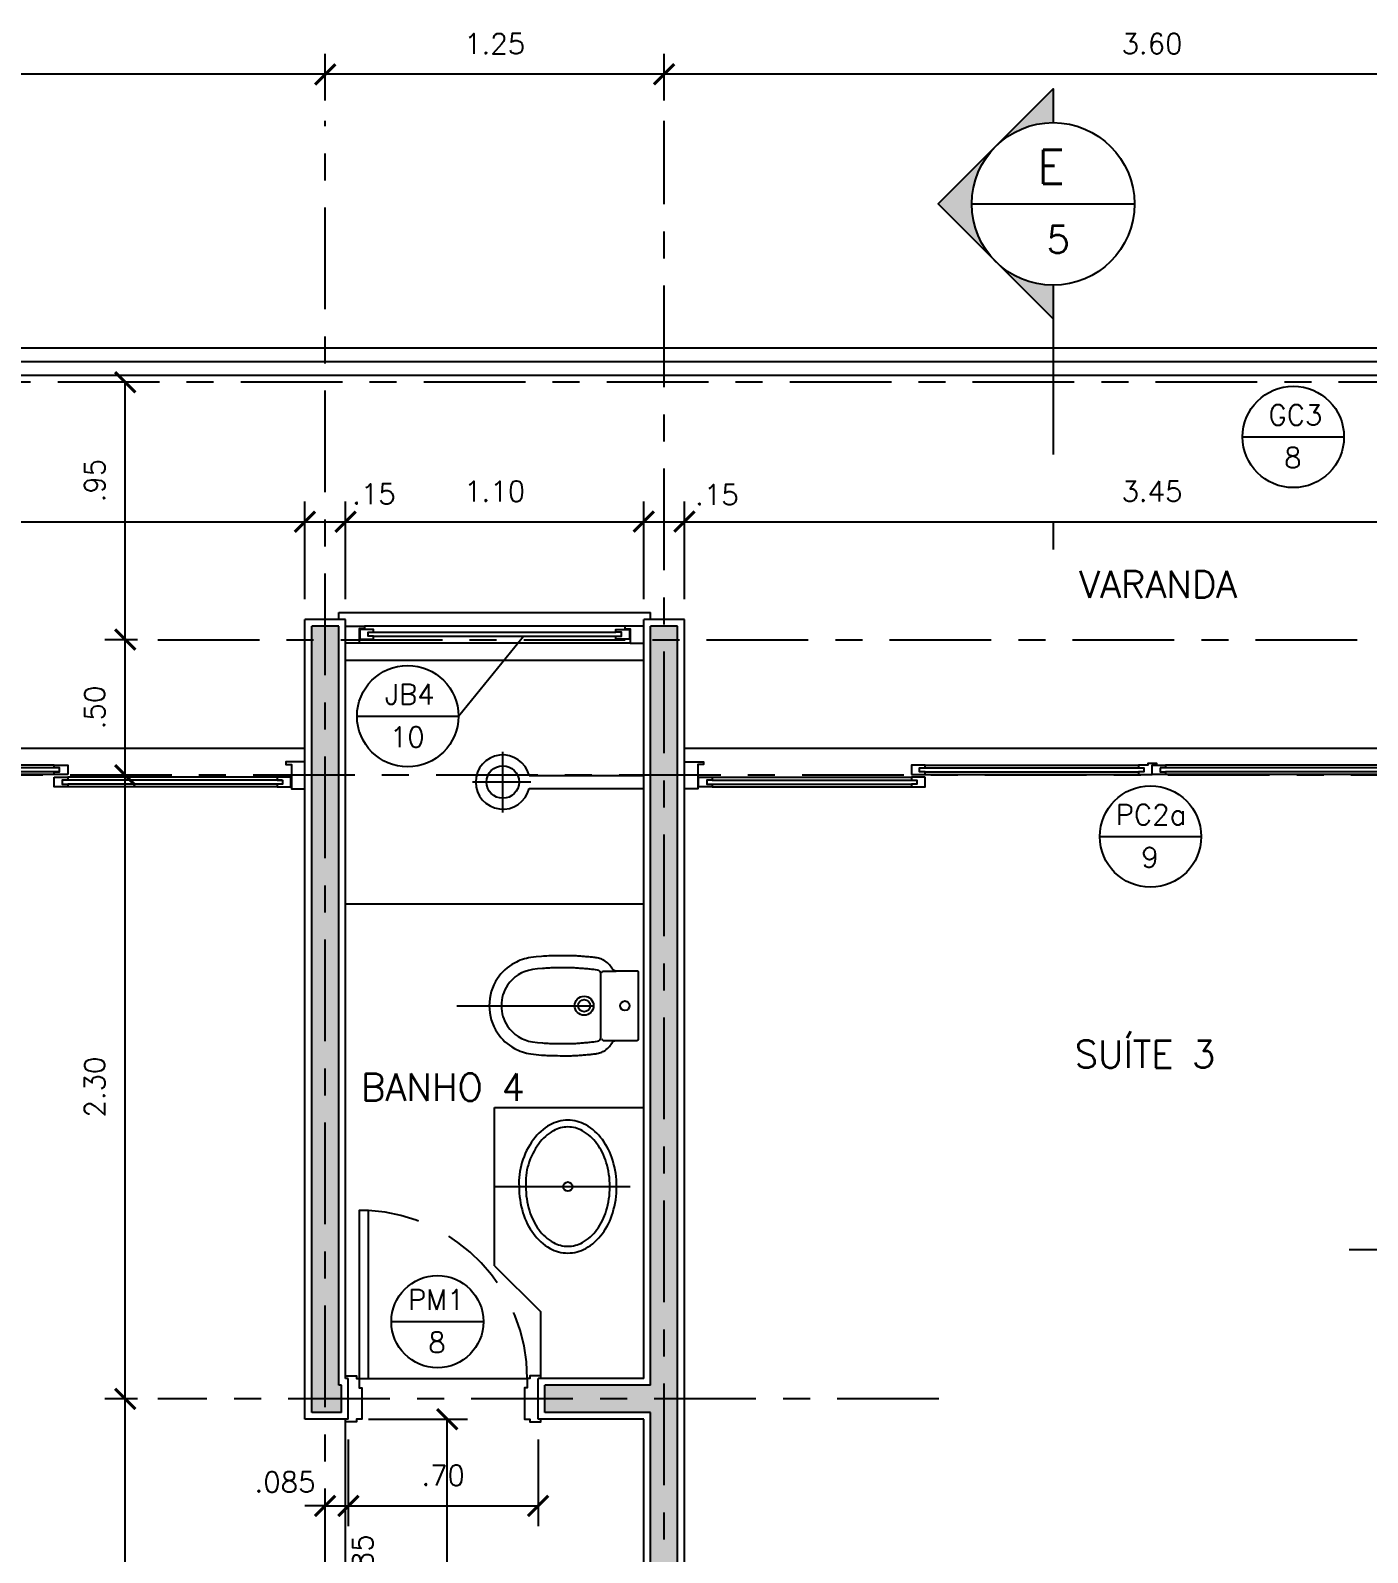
# Model space of a CAD drawing. Header units: millimetres. Extents: x 146.1 to 229.1, y 124.7 to 156.6.
# Drawn here: x 151.11 to 156.04, y 135.82 to 141.43 of the extents above; entities that cross this region are included whole.
import ezdxf
from ezdxf.enums import TextEntityAlignment as Align

# ---------------------------------------------------------------- set-up
doc = ezdxf.new("R2010")
doc.units = ezdxf.units.MM
for name, pattern in [('CENTER', [0.6, 0.375, -0.075, 0.075, -0.075]), ('DASHDOT', [1, 0.5, -0.25, 0, -0.25]), ('HIDDEN', [0.375, 0.25, -0.125])]:
    doc.linetypes.add(name, pattern=pattern)
for name, color, linetype in [('ALV', 5, 'Continuous'), ('CAIX', 2, 'Continuous'), ('CAIXN', 7, 'Continuous'), ('COTAS', 1, 'Continuous'), ('EIXOS', 141, 'CENTER'), ('LVISTA02', 1, 'Continuous'), ('NOTAS', 2, 'Continuous'), ('PEÇAS', 7, 'Continuous'), ('PEÇAS50', 8, 'Continuous'), ('REVEST', 2, 'Continuous'), ('SOLID', 8, 'Continuous'), ('TEXT', 3, 'Continuous')]:
    doc.layers.add(name, color=color, linetype=linetype)
doc.styles.add('100-50', font='romans.shx', dxfattribs={"height": 0.125})
doc.styles.add('60-50', font='romans.shx', dxfattribs={"height": 0.075})
doc.styles.add('80-50', font='romans.shx', dxfattribs={"height": 0.1})
doc.dimstyles.new('50', dxfattribs={"dimtxt": 0.1, "dimasz": 2.5, "dimexe": 1.25, "dimexo": 0.625, "dimgap": 0.075, "dimtad": 1, "dimzin": 0, "dimdsep": 46, "dimtxsty": '60-50', "dimcen": 2.5, "dimclrt": 3, "dimadec": 0, "dimazin": 0, "dimtfac": 1, "dimtmove": 0, "dimatfit": 3, "dimfxl": 1, "dimarcsym": 0})

# ---------------------------------------------------------------- blocks, each defined once
blk = doc.blocks.new('_ARCHTICK')
at = {"color": 0, "linetype": 'ByBlock', "const_width": 0.15}
blk.add_lwpolyline([(-0.5, -0.5), (0.5, 0.5)], dxfattribs=at)
blk = doc.blocks.new('*D10')
at = {"color": 0, "linetype": 'ByBlock'}
for p, q in [((153.4451, 141.1754), (153.4451, 141.3477)), ((157.0451, 141.2727), (153.4451, 141.2727))]:
    blk.add_line(p, q, dxfattribs=at)
at = {"layer": 'DEFPOINTS', "color": 0, "linetype": 'ByBlock'}
for p in [(153.4451, 141.2727), (153.4451, 141.1004), (157.0451, 141.1004)]:
    blk.add_point(p, dxfattribs=at)
at = {"color": 0, "linetype": 'ByBlock', "xscale": 0.075, "yscale": 0.075, "zscale": 0.075, "rotation": 180}
blk.add_blockref('_ARCHTICK', (153.4451, 141.2727), dxfattribs=at)
at = {"color": 0, "linetype": 'ByBlock', "xscale": 0.075, "yscale": 0.075, "zscale": 0.075}
blk.add_blockref('_ARCHTICK', (157.0451, 141.2727), dxfattribs=at)
at = {"color": 3, "linetype": 'ByBlock', "insert": (155.2451, 141.3852), "char_height": 0.075, "attachment_point": 5, "style": '60-50'}
blk.add_mtext('3.60', dxfattribs=at)
blk = doc.blocks.new('*D11')
at = {"color": 0, "linetype": 'ByBlock'}
for p, q in [((152.1951, 141.1754), (152.1951, 141.3477)), ((153.4451, 141.2727), (152.1951, 141.2727))]:
    blk.add_line(p, q, dxfattribs=at)
at = {"layer": 'DEFPOINTS', "color": 0, "linetype": 'ByBlock'}
for p in [(152.1951, 141.2727), (152.1951, 141.1004), (153.4451, 141.1004)]:
    blk.add_point(p, dxfattribs=at)
at = {"color": 0, "linetype": 'ByBlock', "xscale": 0.075, "yscale": 0.075, "zscale": 0.075, "rotation": 180}
blk.add_blockref('_ARCHTICK', (152.1951, 141.2727), dxfattribs=at)
at = {"color": 0, "linetype": 'ByBlock', "xscale": 0.075, "yscale": 0.075, "zscale": 0.075}
blk.add_blockref('_ARCHTICK', (153.4451, 141.2727), dxfattribs=at)
at = {"color": 3, "linetype": 'ByBlock', "insert": (152.8201, 141.3852), "char_height": 0.075, "attachment_point": 5, "style": '60-50'}
blk.add_mtext('1.25', dxfattribs=at)
blk = doc.blocks.new('*D12')
at = {"color": 0, "linetype": 'ByBlock'}
for p, q in [((148.4951, 141.1754), (148.4951, 141.3477)), ((152.1951, 141.2727), (148.4951, 141.2727))]:
    blk.add_line(p, q, dxfattribs=at)
at = {"layer": 'DEFPOINTS', "color": 0, "linetype": 'ByBlock'}
for p in [(148.4951, 141.2727), (148.4951, 141.1004), (152.1951, 141.1004)]:
    blk.add_point(p, dxfattribs=at)
at = {"color": 0, "linetype": 'ByBlock', "xscale": 0.075, "yscale": 0.075, "zscale": 0.075, "rotation": 180}
blk.add_blockref('_ARCHTICK', (148.4951, 141.2727), dxfattribs=at)
at = {"color": 0, "linetype": 'ByBlock', "xscale": 0.075, "yscale": 0.075, "zscale": 0.075}
blk.add_blockref('_ARCHTICK', (152.1951, 141.2727), dxfattribs=at)
at = {"color": 3, "linetype": 'ByBlock', "insert": (150.3451, 141.3852), "char_height": 0.075, "attachment_point": 5, "style": '60-50'}
blk.add_mtext('3.70', dxfattribs=at)
blk = doc.blocks.new('*D21')
at = {"color": 0, "linetype": 'ByBlock'}
for p, q in [((151.5021, 136.3871), (151.3823, 136.3871)), ((151.4573, 134.6871), (151.4573, 136.3871)), ((151.5021, 134.6871), (151.3823, 134.6871))]:
    blk.add_line(p, q, dxfattribs=at)
at = {"layer": 'DEFPOINTS', "color": 0, "linetype": 'ByBlock'}
for p in [(151.4573, 136.3871), (151.5771, 136.3871), (151.5771, 134.6871)]:
    blk.add_point(p, dxfattribs=at)
at = {"color": 0, "linetype": 'ByBlock', "xscale": 0.075, "yscale": 0.075, "zscale": 0.075}
for p, rotation in [((151.4573, 136.3871), 90), ((151.4573, 134.6871), 270)]:
    blk.add_blockref('_ARCHTICK', p, dxfattribs=dict(at, rotation=rotation))
at = {"color": 3, "linetype": 'ByBlock', "insert": (151.3448, 135.5371), "char_height": 0.075, "attachment_point": 5, "rotation": 90, "style": '60-50'}
blk.add_mtext('1.70', dxfattribs=at)
blk = doc.blocks.new('*D22')
at = {"color": 0, "linetype": 'ByBlock'}
blk.add_line((151.4573, 136.3871), (151.4573, 138.6871), dxfattribs=at)
at = {"layer": 'DEFPOINTS', "color": 0, "linetype": 'ByBlock'}
for p in [(151.4573, 138.6871), (151.4573, 138.6871), (151.5771, 136.3871)]:
    blk.add_point(p, dxfattribs=at)
at = {"color": 0, "linetype": 'ByBlock', "xscale": 0.075, "yscale": 0.075, "zscale": 0.075}
for p, rotation in [((151.4573, 138.6871), 90), ((151.4573, 136.3871), 270)]:
    blk.add_blockref('_ARCHTICK', p, dxfattribs=dict(at, rotation=rotation))
at = {"color": 3, "linetype": 'ByBlock', "insert": (151.3448, 137.5371), "char_height": 0.075, "attachment_point": 5, "rotation": 90, "style": '60-50'}
blk.add_mtext('2.30', dxfattribs=at)
blk = doc.blocks.new('*D23')
at = {"color": 0, "linetype": 'ByBlock'}
for p, q in [((151.5021, 139.1871), (151.3823, 139.1871)), ((151.4573, 138.6871), (151.4573, 139.1871))]:
    blk.add_line(p, q, dxfattribs=at)
at = {"layer": 'DEFPOINTS', "color": 0, "linetype": 'ByBlock'}
for p in [(151.4573, 139.1871), (151.5771, 139.1871), (151.4573, 138.6871)]:
    blk.add_point(p, dxfattribs=at)
at = {"color": 0, "linetype": 'ByBlock', "xscale": 0.075, "yscale": 0.075, "zscale": 0.075}
for p, rotation in [((151.4573, 139.1871), 90), ((151.4573, 138.6871), 270)]:
    blk.add_blockref('_ARCHTICK', p, dxfattribs=dict(at, rotation=rotation))
at = {"color": 3, "linetype": 'ByBlock', "insert": (151.3448, 138.9371), "char_height": 0.075, "attachment_point": 5, "rotation": 90, "style": '60-50'}
blk.add_mtext('.50', dxfattribs=at)
blk = doc.blocks.new('*D24')
at = {"color": 0, "linetype": 'ByBlock'}
for p, q in [((151.5021, 140.1371), (151.3823, 140.1371)), ((151.4573, 139.1871), (151.4573, 140.1371))]:
    blk.add_line(p, q, dxfattribs=at)
at = {"layer": 'DEFPOINTS', "color": 0, "linetype": 'ByBlock'}
for p in [(151.4573, 140.1371), (151.5771, 140.1371), (151.5771, 139.1871)]:
    blk.add_point(p, dxfattribs=at)
at = {"color": 0, "linetype": 'ByBlock', "xscale": 0.075, "yscale": 0.075, "zscale": 0.075}
for p, rotation in [((151.4573, 140.1371), 90), ((151.4573, 139.1871), 270)]:
    blk.add_blockref('_ARCHTICK', p, dxfattribs=dict(at, rotation=rotation))
at = {"color": 3, "linetype": 'ByBlock', "insert": (151.3448, 139.774), "char_height": 0.075, "attachment_point": 5, "rotation": 90, "style": '60-50'}
blk.add_mtext('.95', dxfattribs=at)
blk = doc.blocks.new('*D65')
at = {"color": 0, "linetype": 'ByBlock'}
for p, q in [((152.1201, 139.3371), (152.1201, 139.6974)), ((148.6201, 139.6224), (152.1201, 139.6224))]:
    blk.add_line(p, q, dxfattribs=at)
at = {"layer": 'DEFPOINTS', "color": 0, "linetype": 'ByBlock'}
for p in [(152.1201, 139.6224), (152.1201, 139.2621), (148.6201, 138.7621)]:
    blk.add_point(p, dxfattribs=at)
at = {"color": 0, "linetype": 'ByBlock', "xscale": 0.075, "yscale": 0.075, "zscale": 0.075, "rotation": 180}
blk.add_blockref('_ARCHTICK', (148.6201, 139.6224), dxfattribs=at)
at = {"color": 0, "linetype": 'ByBlock', "xscale": 0.075, "yscale": 0.075, "zscale": 0.075}
blk.add_blockref('_ARCHTICK', (152.1201, 139.6224), dxfattribs=at)
at = {"color": 3, "linetype": 'ByBlock', "insert": (150.3701, 139.7349), "char_height": 0.075, "attachment_point": 5, "style": '60-50'}
blk.add_mtext('3.50', dxfattribs=at)
blk = doc.blocks.new('*D66')
at = {"color": 0, "linetype": 'ByBlock'}
for p, q in [((152.2701, 139.3371), (152.2701, 139.6974)), ((152.1201, 139.6224), (152.2701, 139.6224))]:
    blk.add_line(p, q, dxfattribs=at)
at = {"layer": 'DEFPOINTS', "color": 0, "linetype": 'ByBlock'}
for p in [(152.2701, 139.6224), (152.1201, 139.2621), (152.2701, 139.2621)]:
    blk.add_point(p, dxfattribs=at)
at = {"color": 0, "linetype": 'ByBlock', "xscale": 0.075, "yscale": 0.075, "zscale": 0.075, "rotation": 180}
blk.add_blockref('_ARCHTICK', (152.1201, 139.6224), dxfattribs=at)
at = {"color": 0, "linetype": 'ByBlock', "xscale": 0.075, "yscale": 0.075, "zscale": 0.075}
blk.add_blockref('_ARCHTICK', (152.2701, 139.6224), dxfattribs=at)
at = {"color": 3, "linetype": 'ByBlock', "insert": (152.3744, 139.7248), "char_height": 0.075, "attachment_point": 5, "style": '60-50'}
blk.add_mtext('.15', dxfattribs=at)
blk = doc.blocks.new('*D67')
at = {"color": 0, "linetype": 'ByBlock'}
for p, q in [((153.3701, 139.3371), (153.3701, 139.6974)), ((152.2701, 139.6224), (153.3701, 139.6224))]:
    blk.add_line(p, q, dxfattribs=at)
at = {"layer": 'DEFPOINTS', "color": 0, "linetype": 'ByBlock'}
for p in [(153.3701, 139.6224), (152.2701, 139.2621), (153.3701, 139.2621)]:
    blk.add_point(p, dxfattribs=at)
at = {"color": 0, "linetype": 'ByBlock', "xscale": 0.075, "yscale": 0.075, "zscale": 0.075, "rotation": 180}
blk.add_blockref('_ARCHTICK', (152.2701, 139.6224), dxfattribs=at)
at = {"color": 0, "linetype": 'ByBlock', "xscale": 0.075, "yscale": 0.075, "zscale": 0.075}
blk.add_blockref('_ARCHTICK', (153.3701, 139.6224), dxfattribs=at)
at = {"color": 3, "linetype": 'ByBlock', "insert": (152.8201, 139.7349), "char_height": 0.075, "attachment_point": 5, "style": '60-50'}
blk.add_mtext('1.10', dxfattribs=at)
blk = doc.blocks.new('*D68')
at = {"color": 0, "linetype": 'ByBlock'}
for p, q in [((153.5201, 139.3371), (153.5201, 139.6974)), ((153.3701, 139.6224), (153.5201, 139.6224))]:
    blk.add_line(p, q, dxfattribs=at)
at = {"layer": 'DEFPOINTS', "color": 0, "linetype": 'ByBlock'}
for p in [(153.5201, 139.6224), (153.3701, 139.2621), (153.5201, 139.2621)]:
    blk.add_point(p, dxfattribs=at)
at = {"color": 0, "linetype": 'ByBlock', "xscale": 0.075, "yscale": 0.075, "zscale": 0.075, "rotation": 180}
blk.add_blockref('_ARCHTICK', (153.3701, 139.6224), dxfattribs=at)
at = {"color": 0, "linetype": 'ByBlock', "xscale": 0.075, "yscale": 0.075, "zscale": 0.075}
blk.add_blockref('_ARCHTICK', (153.5201, 139.6224), dxfattribs=at)
at = {"color": 3, "linetype": 'ByBlock', "insert": (153.6397, 139.7217), "char_height": 0.075, "attachment_point": 5, "style": '60-50'}
blk.add_mtext('.15', dxfattribs=at)
blk = doc.blocks.new('*D69')
at = {"color": 0, "linetype": 'ByBlock'}
for p, q in [((156.9701, 139.3371), (156.9701, 139.6974)), ((153.5201, 139.6224), (156.9701, 139.6224))]:
    blk.add_line(p, q, dxfattribs=at)
at = {"layer": 'DEFPOINTS', "color": 0, "linetype": 'ByBlock'}
for p in [(156.9701, 139.6224), (153.5201, 139.2621), (156.9701, 139.2621)]:
    blk.add_point(p, dxfattribs=at)
at = {"color": 0, "linetype": 'ByBlock', "xscale": 0.075, "yscale": 0.075, "zscale": 0.075, "rotation": 180}
blk.add_blockref('_ARCHTICK', (153.5201, 139.6224), dxfattribs=at)
at = {"color": 0, "linetype": 'ByBlock', "xscale": 0.075, "yscale": 0.075, "zscale": 0.075}
blk.add_blockref('_ARCHTICK', (156.9701, 139.6224), dxfattribs=at)
at = {"color": 3, "linetype": 'ByBlock', "insert": (155.2451, 139.7349), "char_height": 0.075, "attachment_point": 5, "style": '60-50'}
blk.add_mtext('3.45', dxfattribs=at)
blk = doc.blocks.new('*D75')
at = {"color": 0, "linetype": 'ByBlock'}
for p, q in [((152.2801, 136.2371), (152.2801, 135.9171)), ((152.1951, 135.9921), (152.1201, 135.9921)), ((152.1951, 135.9921), (152.2801, 135.9921)), ((152.2801, 135.9921), (152.3551, 135.9921))]:
    blk.add_line(p, q, dxfattribs=at)
at = {"layer": 'DEFPOINTS', "color": 0, "linetype": 'ByBlock'}
for p in [(152.2801, 136.3121), (152.1951, 135.9921), (152.2801, 135.9921)]:
    blk.add_point(p, dxfattribs=at)
at = {"color": 0, "linetype": 'ByBlock', "xscale": 0.075, "yscale": 0.075, "zscale": 0.075}
blk.add_blockref('_ARCHTICK', (152.1951, 135.9921), dxfattribs=at)
at = {"color": 0, "linetype": 'ByBlock', "xscale": 0.075, "yscale": 0.075, "zscale": 0.075, "rotation": 180}
blk.add_blockref('_ARCHTICK', (152.2801, 135.9921), dxfattribs=at)
at = {"color": 3, "linetype": 'ByBlock', "insert": (152.0467, 136.0799), "char_height": 0.075, "attachment_point": 5, "style": '60-50'}
blk.add_mtext('.085', dxfattribs=at)
blk = doc.blocks.new('*D76')
at = {"color": 0, "linetype": 'ByBlock'}
for p, q in [((152.9801, 136.2371), (152.9801, 135.9171)), ((152.2801, 135.9921), (152.9801, 135.9921))]:
    blk.add_line(p, q, dxfattribs=at)
at = {"layer": 'DEFPOINTS', "color": 0, "linetype": 'ByBlock'}
for p in [(152.2801, 136.3121), (152.9801, 136.3121), (152.9801, 135.9921)]:
    blk.add_point(p, dxfattribs=at)
at = {"color": 0, "linetype": 'ByBlock', "xscale": 0.075, "yscale": 0.075, "zscale": 0.075, "rotation": 180}
blk.add_blockref('_ARCHTICK', (152.2801, 135.9921), dxfattribs=at)
at = {"color": 0, "linetype": 'ByBlock', "xscale": 0.075, "yscale": 0.075, "zscale": 0.075}
blk.add_blockref('_ARCHTICK', (152.9801, 135.9921), dxfattribs=at)
at = {"color": 3, "linetype": 'ByBlock', "insert": (152.6301, 136.1046), "char_height": 0.075, "attachment_point": 5, "style": '60-50'}
blk.add_mtext('.70', dxfattribs=at)
blk = doc.blocks.new('*D136')
at = {"color": 0, "linetype": 'ByBlock'}
for p, q in [((152.3551, 136.3121), (152.7202, 136.3121)), ((152.6452, 135.4621), (152.6452, 136.3121))]:
    blk.add_line(p, q, dxfattribs=at)
at = {"layer": 'DEFPOINTS', "color": 0, "linetype": 'ByBlock'}
for p in [(152.2801, 136.3121), (152.6452, 136.3121), (152.2701, 135.4621)]:
    blk.add_point(p, dxfattribs=at)
at = {"color": 0, "linetype": 'ByBlock', "xscale": 0.075, "yscale": 0.075, "zscale": 0.075}
for p, rotation in [((152.6452, 136.3121), 90), ((152.6452, 135.4621), 270)]:
    blk.add_blockref('_ARCHTICK', p, dxfattribs=dict(at, rotation=rotation))
at = {"color": 3, "linetype": 'ByBlock', "insert": (152.3327, 135.8067), "char_height": 0.075, "attachment_point": 5, "rotation": 90, "style": '60-50'}
blk.add_mtext('.85', dxfattribs=at)

msp = doc.modelspace()

# ---------------------------------------------------------------- hatches: boundary and pattern name
at = {"layer": 'NOTAS'}
h = msp.add_hatch(color=1, dxfattribs=at)
h.paths.add_polyline_path([(154.6681, 141.0065), (154.456, 140.7944), (154.6681, 140.5823, -0.414214)])
h.paths.add_polyline_path([(154.6681, 140.5823), (154.8802, 140.3701), (154.8802, 140.4944, -0.198912)])
h.paths.add_polyline_path([(154.8802, 141.0944), (154.8802, 141.2187), (154.6681, 141.0065, -0.198912)])
at = {"layer": 'SOLID'}
h = msp.add_hatch(color=256, dxfattribs=at)
h.paths.add_polyline_path([(152.2451, 139.2371), (152.1451, 139.2371), (152.1451, 136.3371), (152.2551, 136.3371), (152.2551, 136.4371), (152.2451, 136.4371)], flags=17)
h.paths.add_polyline_path([(153.4951, 139.2371), (153.3951, 139.2371), (153.3951, 136.4371), (153.0051, 136.4371), (153.0051, 136.3371), (153.3951, 136.3371), (153.3951, 134.7371), (152.2451, 134.7371), (152.2451, 135.4371), (152.1451, 135.4371), (152.1451, 134.7371), (152.0951, 134.7371), (152.0951, 134.6371), (152.1451, 134.6371), (152.1451, 134.6046), (152.2451, 134.6046), (152.2451, 134.6371), (155.9951, 134.6371), (155.9951, 134.7371), (153.4951, 134.7371)])
h.paths.add_polyline_path([(152.2451, 133.6546), (152.1451, 133.6546), (152.1451, 132.8871), (152.2451, 132.8871)])

# ---------------------------------------------------------------- linework, layer by layer
at = {"layer": 'ALV'}
for p, q in [((152.2451, 139.2371), (152.1451, 139.2371)), ((152.1451, 136.3371), (152.1451, 139.2371)), ((152.2451, 136.4371), (152.2451, 139.2371)), ((153.4951, 139.2371), (153.3951, 139.2371)), ((153.3951, 136.4371), (153.3951, 139.2371)), ((153.4951, 134.7371), (153.4951, 139.2371)), ((152.2551, 136.4371), (152.2451, 136.4371)), ((152.2551, 136.3371), (152.2551, 136.4371)), ((153.0051, 136.3371), (153.0051, 136.4371)), ((153.3951, 136.4371), (153.0051, 136.4371)), ((152.2551, 136.3371), (152.1451, 136.3371)), ((153.3951, 136.3371), (153.0051, 136.3371)), ((153.3951, 134.7371), (153.3951, 136.3371))]:
    msp.add_line(p, q, dxfattribs=at)
at = {"layer": 'CAIX'}
for p, q in [((162.9201, 140.2121), (148.4201, 140.2121)), ((162.9201, 140.1621), (148.4701, 140.1621)), ((152.3729, 139.2146), (153.2674, 139.2146)), ((152.3729, 139.1996), (153.2674, 139.1996)), ((151.2126, 138.7146), (150.4201, 138.7146)), ((151.2126, 138.6996), (150.4201, 138.6996)), ((154.4076, 138.7146), (155.1951, 138.7146)), ((154.4076, 138.6996), (155.1951, 138.6996)), ((156.1001, 138.7146), (155.2951, 138.7146)), ((156.1001, 138.6996), (155.2951, 138.6996)), ((152.0351, 138.6696), (151.2451, 138.6696)), ((152.0351, 138.6546), (151.2451, 138.6546)), ((153.6226, 138.6696), (154.3576, 138.6696)), ((153.6226, 138.6546), (154.3576, 138.6546))]:
    msp.add_line(p, q, dxfattribs=at)
at = {"layer": 'CAIX', "color": 1}
for p, q in [((153.3001, 139.2371), (152.3401, 139.2371)), ((153.3201, 139.1744), (152.3201, 139.1744)), ((151.1951, 138.7246), (150.4201, 138.7246)), ((151.1951, 138.6896), (150.4201, 138.6896)), ((152.0176, 138.6796), (151.2451, 138.6796)), ((153.6226, 138.6796), (154.3576, 138.6796)), ((154.4051, 138.7246), (155.1951, 138.7246)), ((154.4051, 138.6896), (155.1951, 138.6896)), ((156.0826, 138.7246), (155.2951, 138.7246)), ((156.0826, 138.6896), (155.2951, 138.6896)), ((152.0176, 138.6446), (151.2451, 138.6446)), ((153.6226, 138.6446), (154.3576, 138.6446))]:
    msp.add_line(p, q, dxfattribs=at)
at = {"layer": 'CAIX'}
for points in [[(152.2701, 139.2371), (152.3401, 139.2371), (152.3401, 139.2271), (152.3201, 139.2271), (152.3201, 139.1744), (152.2701, 139.1744)], [(153.3701, 139.2371), (153.3001, 139.2371), (153.3001, 139.2271), (153.3201, 139.2271), (153.3201, 139.1744), (153.3701, 139.1744)], [(152.1201, 138.7371), (152.0501, 138.7371), (152.0501, 138.7271), (152.0701, 138.7271), (152.0701, 138.6371), (152.1201, 138.6371)], [(153.5201, 138.7371), (153.5901, 138.7371), (153.5901, 138.7271), (153.5701, 138.7271), (153.5701, 138.6371), (153.5201, 138.6371)], [(152.3201, 136.4621), (152.3551, 136.4621), (152.3551, 137.0821), (152.3201, 137.0821), (152.3201, 136.4621)], [(152.2701, 136.4621), (152.2701, 136.4721), (152.3101, 136.4721), (152.3101, 136.4621), (152.3201, 136.4621), (152.3201, 136.4271), (152.3301, 136.4271), (152.3301, 136.3121), (152.3101, 136.3121), (152.3101, 136.3021), (152.2701, 136.3021), (152.2701, 136.3121)], [(152.9901, 136.4621), (152.9901, 136.4721), (152.9501, 136.4721), (152.9501, 136.4621), (152.9401, 136.4621), (152.9401, 136.4271), (152.9301, 136.4271), (152.9301, 136.3121), (152.9501, 136.3121), (152.9501, 136.3021), (152.9901, 136.3021), (152.9901, 136.3121)]]:
    msp.add_lwpolyline(points, dxfattribs=at)
for points in [[(152.3229, 139.1896), (152.3729, 139.1896), (152.3729, 139.1996), (152.3529, 139.1996), (152.3529, 139.2146), (152.3729, 139.2146), (152.3729, 139.2246), (152.3229, 139.2246)], [(153.3174, 139.1896), (153.2674, 139.1896), (153.2674, 139.1996), (153.2874, 139.1996), (153.2874, 139.2146), (153.2674, 139.2146), (153.2674, 139.2246), (153.3174, 139.2246)], [(151.2451, 138.6896), (151.1951, 138.6896), (151.1951, 138.6996), (151.2151, 138.6996), (151.2151, 138.7146), (151.1951, 138.7146), (151.1951, 138.7246), (151.2451, 138.7246)], [(151.1951, 138.6796), (151.2451, 138.6796), (151.2451, 138.6696), (151.2251, 138.6696), (151.2251, 138.6546), (151.2451, 138.6546), (151.2451, 138.6446), (151.1951, 138.6446)], [(152.0676, 138.6796), (152.0176, 138.6796), (152.0176, 138.6696), (152.0376, 138.6696), (152.0376, 138.6546), (152.0176, 138.6546), (152.0176, 138.6446), (152.0676, 138.6446)], [(153.5726, 138.6796), (153.6226, 138.6796), (153.6226, 138.6696), (153.6026, 138.6696), (153.6026, 138.6546), (153.6226, 138.6546), (153.6226, 138.6446), (153.5726, 138.6446)], [(154.3576, 138.6896), (154.4076, 138.6896), (154.4076, 138.6996), (154.3876, 138.6996), (154.3876, 138.7146), (154.4076, 138.7146), (154.4076, 138.7246), (154.3576, 138.7246)], [(154.4076, 138.6796), (154.3576, 138.6796), (154.3576, 138.6696), (154.3776, 138.6696), (154.3776, 138.6546), (154.3576, 138.6546), (154.3576, 138.6446), (154.4076, 138.6446)], [(155.1951, 138.7146), (155.2151, 138.7146), (155.2151, 138.6996), (155.1951, 138.6996), (155.1951, 138.6896), (155.2451, 138.6896), (155.2451, 138.7246), (155.2625, 138.7246), (155.2625, 138.7301), (155.2301, 138.7301), (155.2301, 138.7246), (155.1951, 138.7246)], [(155.2751, 138.7146), (155.2751, 138.6996), (155.2951, 138.6996), (155.2951, 138.6896), (155.2451, 138.6896), (155.2451, 138.7246), (155.2951, 138.7246), (155.2951, 138.7146)]]:
    msp.add_lwpolyline(points, close=True, dxfattribs=at)
at = {"layer": 'CAIX', "color": 8, "linetype": 'HIDDEN'}
msp.add_arc((152.3192, 136.4622), 0.6209, 359.9873, 86.6852, dxfattribs=at)
at = {"layer": 'CAIXN', "color": 8, "ltscale": 0.5}
for p, q in [((155.5792, 139.9351), (155.9532, 139.9351)), ((152.6864, 138.9051), (152.9268, 139.1996)), ((152.3124, 138.9051), (152.6864, 138.9051)), ((155.0524, 138.4611), (155.4264, 138.4611)), ((152.439, 136.6717), (152.779, 136.6717))]:
    msp.add_line(p, q, dxfattribs=at)
for centre, radius in [((155.7662, 139.9351), 0.187), ((152.4994, 138.9051), 0.187), ((155.2394, 138.4611), 0.187), ((152.609, 136.6717), 0.17)]:
    msp.add_circle(centre, radius, dxfattribs=at)
at = {"layer": 'EIXOS'}
for p, q in [((152.1951, 134.3307), (152.1951, 141.1004)), ((153.4451, 134.0431), (153.4451, 141.1004)), ((169.1334, 140.1371), (147.4096, 140.1371)), ((151.5771, 139.1871), (159.7629, 139.1871)), ((164.4539, 138.6871), (147.4096, 138.6871)), ((159.6618, 136.9371), (155.9719, 136.9371)), ((154.4588, 136.3871), (151.5771, 136.3871))]:
    msp.add_line(p, q, dxfattribs=at)
at = {"layer": 'LVISTA02'}
for p, q in [((162.9201, 140.2621), (148.3701, 140.2621)), ((152.2451, 139.2871), (153.3951, 139.2871)), ((152.2451, 139.2621), (152.2451, 139.2871)), ((153.3951, 139.2621), (153.3951, 139.2871)), ((152.2701, 139.1121), (153.3701, 139.1121)), ((148.5951, 138.7871), (152.1201, 138.7871)), ((153.5201, 138.7871), (156.9701, 138.7871)), ((153.3701, 138.2121), (152.2701, 138.2121)), ((152.8201, 136.8774), (152.8201, 137.4621)), ((152.8201, 137.4621), (153.3701, 137.4621)), ((152.8201, 136.8774), (152.9901, 136.7074)), ((152.9901, 136.4721), (152.9901, 136.7074)), ((152.3551, 136.4621), (152.9401, 136.4621)), ((152.2701, 135.4621), (152.2701, 136.3121))]:
    msp.add_line(p, q, dxfattribs=at)
at = {"layer": 'NOTAS', "color": 1, "ltscale": 0.5}
msp.add_line((154.5802, 140.7944), (155.1802, 140.7944), dxfattribs=at)
at = {"layer": 'NOTAS', "color": 5, "linetype": 'DASHDOT'}
msp.add_line((154.8802, 140.3701), (154.8802, 139.4604), dxfattribs=at)
at = {"layer": 'NOTAS', "color": 8, "linetype": 'DASHDOT'}
for p, q in [((152.8501, 138.5501), (152.8501, 138.7741)), ((152.9541, 138.6621), (152.7381, 138.6621)), ((152.6809, 137.8371), (153.3701, 137.8371)), ((152.8201, 137.1698), (153.3701, 137.1698))]:
    msp.add_line(p, q, dxfattribs=at)
at = {"layer": 'NOTAS', "color": 1, "ltscale": 0.5}
msp.add_lwpolyline([(154.8802, 140.4944), (154.8802, 140.3701), (154.456, 140.7944), (154.8802, 141.2187), (154.8802, 141.0944)], dxfattribs=at)
at = {"layer": 'NOTAS', "color": 2, "ltscale": 0.5}
msp.add_circle((154.8802, 140.7944), 0.3, dxfattribs=at)
at = {"layer": 'PEÇAS', "color": 0, "linetype": 'ByBlock'}
for p, q in [((152.9472, 138.6861), (153.3701, 138.6861)), ((152.9472, 138.6381), (153.3701, 138.6381))]:
    msp.add_line(p, q, dxfattribs=at)
for points in [[(152.8001, 137.8371, 0.151271), (152.8306, 137.7371, 0.125962), (152.8931, 137.6796, 0.09008), (152.9531, 137.6596), (152.9731, 137.6571), (152.9931, 137.6551, 0.004685), (153.0197, 137.6535, 0.00925), (153.0331, 137.6531, 0.000115), (153.0713, 137.6526, 0.002343), (153.0731, 137.6526, 0.000782), (153.0861, 137.6526, 0.001444), (153.0931, 137.6526, 0.004804), (153.1035, 137.6528, 0.005206), (153.1131, 137.6531, 0.005188), (153.1221, 137.6536, 0.002211), (153.1431, 137.6551, 0.001932), (153.1514, 137.6558, 0.000736), (153.1731, 137.6576, 0.008336), (153.1777, 137.6581, 0.001408), (153.1931, 137.66, 0.000457), (153.1981, 137.6606, 0.054722), (153.2071, 137.6628, 0.029037), (153.2231, 137.6696, 0.123774), (153.2524, 137.6988, -0.261182), (153.2681, 137.7091), (153.3451, 137.7091, 0.439555), (153.3506, 137.7146), (153.3506, 137.8371), (153.3506, 137.9596, 0.439555), (153.3451, 137.9651), (153.2681, 137.9651, -0.261182), (153.2524, 137.9754, 0.123774), (153.2231, 138.0046, 0.029037), (153.2071, 138.0114, 0.054722), (153.1981, 138.0136, 0.000457), (153.1931, 138.0142, 0.001408), (153.1777, 138.0161, 0.008336), (153.1731, 138.0166, 0.000736), (153.1514, 138.0184, 0.001932), (153.1431, 138.0191, 0.002211), (153.1221, 138.0206, 0.005188), (153.1131, 138.0211, 0.005206), (153.1035, 138.0214, 0.004804), (153.0931, 138.0216, 0.001444), (153.0861, 138.0216, 0.000782), (153.0731, 138.0216, 0.002343), (153.0713, 138.0216, 0.000115), (153.0331, 138.0211, 0.00925), (153.0197, 138.0207, 0.004685), (152.9931, 138.0191), (152.9731, 138.0171), (152.9531, 138.0146, 0.09008), (152.8931, 137.9946, 0.125962), (152.8306, 137.9371, 0.151271)], [(153.0901, 137.4148, 0.129052), (153.0243, 137.3975, 0.106347), (152.9628, 137.343, 0.084756), (152.9205, 137.2585, 0.089657), (152.9101, 137.1698, 0.073988), (152.9245, 137.073, 0.084756), (152.9628, 136.9965, 0.106347), (153.0243, 136.942, 0.129052), (153.0901, 136.9248, 0.129052), (153.1559, 136.942, 0.106347), (153.2174, 136.9965, 0.084756), (153.2557, 137.073, 0.073988), (153.2701, 137.1698, 0.073988), (153.2557, 137.2665, 0.084756), (153.2174, 137.343, 0.106347), (153.1559, 137.3975, 0.129052)]]:
    msp.add_lwpolyline(points, format="xyb", close=True, dxfattribs=at)
msp.add_arc((152.8501, 138.6621), 0.1, 13.8865, 346.1135, dxfattribs=at)
at = {"layer": 'PEÇAS50'}
for points in [[(152.8448, 137.8369, 0.152133), (152.8679, 137.7618, 0.000372), (152.868, 137.7617, 0.213243), (152.9591, 137.7039), (152.9781, 137.7015), (152.9969, 137.6997, 0.00456), (153.0219, 137.6982, 0.00925), (153.0337, 137.6978, 0.000115), (153.0718, 137.6973, 0.002343), (153.0733, 137.6973, 0.000782), (153.0861, 137.6973, 0.001444), (153.0929, 137.6973, 0.004804), (153.1024, 137.6975, 0.005206), (153.1111, 137.6978, 0.005188), (153.1191, 137.6982, 0.002211), (153.1398, 137.6997, 0.001932), (153.1477, 137.7003, 0.000736), (153.1693, 137.7022, 0.008336), (153.1724, 137.7025, 0.002483), (153.1991, 137.7058, 0.380805), (153.2121, 137.72), (153.2121, 137.8371), (153.2121, 137.9543, 0.380805), (153.1991, 137.9684, 0.002483), (153.1724, 137.9717, 0.008336), (153.1693, 137.9721, 0.000736), (153.1477, 137.9739, 0.001932), (153.1398, 137.9745, 0.002211), (153.1191, 137.976, 0.005188), (153.1111, 137.9764, 0.005206), (153.1024, 137.9767, 0.004804), (153.0929, 137.9769, 0.001444), (153.0861, 137.9769, 0.000782), (153.0733, 137.9769, 0.002343), (153.0718, 137.9769, 0.000115), (153.0337, 137.9764, 0.00925), (153.0219, 137.976, 0.00456), (152.9969, 137.9745), (152.9781, 137.9727), (152.9591, 137.9703, 0.213243), (152.868, 137.9125, 0.000372), (152.8679, 137.9124, 0.152133), (152.8448, 137.8373)], [(153.2156, 137.9586, -0.385098), (153.2206, 137.965), (153.2221, 137.9651), (153.2681, 137.9651)], [(153.2156, 137.7156, 0.385098), (153.2206, 137.7092), (153.2221, 137.7091), (153.2681, 137.7091)]]:
    msp.add_lwpolyline(points, format="xyb", dxfattribs=at)
msp.add_lwpolyline([(153.0901, 137.3898, 0.129052), (153.0366, 137.3757, 0.106347), (152.983, 137.3282, 0.084756), (152.9444, 137.2513, 0.090518), (152.9351, 137.1706, 0.074629), (152.9484, 137.0803, 0.084756), (152.983, 137.0113, 0.106347), (153.0366, 136.9638, 0.129052), (153.0901, 136.9498, 0.129052), (153.1437, 136.9638, 0.106347), (153.1973, 137.0113, 0.084756), (153.2318, 137.0803, 0.073988), (153.2451, 137.1698, 0.073988), (153.2318, 137.2593, 0.084756), (153.1973, 137.3282, 0.106347), (153.1437, 137.3757, 0.129052)], format="xyb", close=True, dxfattribs=at)
for centre, radius in [((152.8501, 138.6621), 0.06), ((153.1501, 137.8371), 0.035), ((153.1501, 137.8371), 0.0225), ((153.3006, 137.8371), 0.0175), ((153.0901, 137.1698), 0.0171)]:
    msp.add_circle(centre, radius, dxfattribs=at)
at = {"layer": 'REVEST'}
for p, q in [((152.2701, 139.2621), (152.1201, 139.2621)), ((152.1201, 136.3121), (152.1201, 139.2621)), ((152.2701, 136.4621), (152.2701, 139.2621)), ((153.5201, 139.2621), (153.3701, 139.2621)), ((153.3701, 136.4621), (153.3701, 139.2621)), ((153.5201, 134.7621), (153.5201, 139.2621)), ((152.2801, 136.4621), (152.2701, 136.4621)), ((152.2801, 136.3121), (152.2801, 136.4621)), ((153.3701, 136.4621), (152.9801, 136.4621)), ((152.9801, 136.3121), (152.9801, 136.4621)), ((152.2801, 136.3121), (152.1201, 136.3121)), ((153.3701, 136.3121), (152.9801, 136.3121)), ((153.3701, 134.7621), (153.3701, 136.3121))]:
    msp.add_line(p, q, dxfattribs=at)

# ---------------------------------------------------------------- texts
at = {"layer": 'CAIXN', "color": 2, "ltscale": 0.5, "char_height": 0.075, "attachment_point": 5, "style": '60-50'}
for s, insert in [('GC3', (155.7741, 140.016)), ('8', (155.7644, 139.8583)), ('JB4', (152.5073, 138.986)), ('10', (152.4976, 138.8283)), ('PC2a', (155.2408, 138.542)), ('9', (155.2375, 138.3843)), ('PM1', (152.6044, 136.7526)), ('8', (152.6072, 136.5949))]:
    msp.add_mtext(s, dxfattribs=dict(at, insert=insert))
at = {"layer": 'NOTAS', "color": 5, "ltscale": 0.5, "style": '100-50'}
msp.add_text('E', height=0.125, dxfattribs=at).set_placement((154.8215, 140.869))
at = {"layer": 'NOTAS', "color": 2, "ltscale": 0.5, "style": '100-50'}
msp.add_text('5', height=0.1, dxfattribs=at).set_placement((154.8991, 140.6133), align=Align.CENTER)
at = {"layer": 'TEXT', "style": '80-50'}
for s, p in [('VARANDA', (154.9759, 139.3411)), ('SUÍTE 3', (154.9595, 137.6082)), ('BANHO 4', (152.3269, 137.4866))]:
    msp.add_text(s, height=0.1, dxfattribs=at).set_placement(p)

# ---------------------------------------------------------------- dimensions: what is measured, and where the dimension line sits
at = {"layer": 'COTAS'}
for base, p1, p2, override, picture, middle in [((148.4951, 141.2727), (152.1951, 141.1004), (148.4951, 141.1004), {"dimasz": 0.075, "dimexe": 0.075, "dimexo": 0.075, "dimzin": 4, "dimblk1": 'ARCHTICK', "dimblk2": 'ARCHTICK', "dimsah": 1, "dimse1": 1, "dimtmove": 2}, '*D12', (150.3451, 141.3852)), ((152.1951, 141.2727), (153.4451, 141.1004), (152.1951, 141.1004), {"dimasz": 0.075, "dimexe": 0.075, "dimexo": 0.075, "dimzin": 4, "dimblk1": 'ARCHTICK', "dimblk2": 'ARCHTICK', "dimsah": 1, "dimse1": 1, "dimtmove": 2}, '*D11', (152.8201, 141.3852)), ((153.4451, 141.2727), (157.0451, 141.1004), (153.4451, 141.1004), {"dimasz": 0.075, "dimexe": 0.075, "dimexo": 0.075, "dimzin": 4, "dimblk1": 'ARCHTICK', "dimblk2": 'ARCHTICK', "dimsah": 1, "dimse1": 1, "dimtmove": 2}, '*D10', (155.2451, 141.3852)), ((152.1201, 139.6224), (148.6201, 138.7621), (152.1201, 139.2621), {"dimasz": 0.075, "dimexe": 0.075, "dimexo": 0.075, "dimzin": 4, "dimblk1": 'ARCHTICK', "dimblk2": 'ARCHTICK', "dimsah": 1, "dimse1": 1, "dimtofl": 0, "dimtmove": 2}, '*D65', (150.3701, 139.7349)), ((153.3701, 139.6224), (152.2701, 139.2621), (153.3701, 139.2621), {"dimasz": 0.075, "dimexe": 0.075, "dimexo": 0.075, "dimzin": 4, "dimblk1": 'ARCHTICK', "dimblk2": 'ARCHTICK', "dimsah": 1, "dimse1": 1, "dimtofl": 0, "dimtmove": 2}, '*D67', (152.8201, 139.7349)), ((156.9701, 139.6224), (153.5201, 139.2621), (156.9701, 139.2621), {"dimasz": 0.075, "dimexe": 0.075, "dimexo": 0.075, "dimzin": 4, "dimblk1": 'ARCHTICK', "dimblk2": 'ARCHTICK', "dimsah": 1, "dimse1": 1, "dimtofl": 0, "dimtmove": 2}, '*D69', (155.2451, 139.7349)), ((152.9801, 135.9921), (152.2801, 136.3121), (152.9801, 136.3121), {"dimasz": 0.075, "dimexe": 0.075, "dimexo": 0.075, "dimzin": 4, "dimblk1": 'ARCHTICK', "dimblk2": 'ARCHTICK', "dimsah": 1, "dimse1": 1, "dimtofl": 0, "dimtmove": 2}, '*D76', (152.6301, 136.1046))]:
    dim = msp.add_linear_dim(base=base, p1=p1, p2=p2, dimstyle='50', override=override, dxfattribs=at)
    dim.commit()
    dim.dimension.update_dxf_attribs({"geometry": picture, "text_midpoint": middle})
for base, p1, p2, override, picture, middle in [((151.4573, 140.1371), (151.5771, 139.1871), (151.5771, 140.1371), {"dimasz": 0.075, "dimexe": 0.075, "dimexo": 0.075, "dimzin": 4, "dimblk1": 'ARCHTICK', "dimblk2": 'ARCHTICK', "dimsah": 1, "dimse1": 1, "dimtmove": 2}, '*D24', (151.3448, 139.774)), ((152.6452, 136.3121), (152.2701, 135.4621), (152.2801, 136.3121), {"dimasz": 0.075, "dimexe": 0.075, "dimexo": 0.075, "dimzin": 4, "dimblk1": 'ARCHTICK', "dimblk2": 'ARCHTICK', "dimsah": 1, "dimse1": 1, "dimtofl": 0, "dimtmove": 2}, '*D136', (152.3327, 135.8067))]:
    dim = msp.add_linear_dim(base=base, p1=p1, p2=p2, angle=90, dimstyle='50', override=override, dxfattribs=at)
    dim.commit()
    dim.dimension.update_dxf_attribs({"geometry": picture, "text_midpoint": middle, "dimtype": 160})
for base, p1, p2, override, picture, middle in [((152.2701, 139.6224), (152.1201, 139.2621), (152.2701, 139.2621), {"dimasz": 0.075, "dimexe": 0.075, "dimexo": 0.075, "dimzin": 4, "dimblk1": 'ARCHTICK', "dimblk2": 'ARCHTICK', "dimsah": 1, "dimse1": 1, "dimtofl": 0, "dimtmove": 2}, '*D66', (152.3744, 139.7248)), ((153.5201, 139.6224), (153.3701, 139.2621), (153.5201, 139.2621), {"dimasz": 0.075, "dimexe": 0.075, "dimexo": 0.075, "dimzin": 4, "dimblk1": 'ARCHTICK', "dimblk2": 'ARCHTICK', "dimsah": 1, "dimse1": 1, "dimtofl": 0, "dimtmove": 2}, '*D68', (153.6397, 139.7217)), ((152.2801, 135.9921), (152.1951, 135.9921), (152.2801, 136.3121), {"dimasz": 0.075, "dimexe": 0.075, "dimexo": 0.075, "dimdec": 3, "dimzin": 4, "dimblk1": 'ARCHTICK', "dimblk2": 'ARCHTICK', "dimsah": 1, "dimse1": 1, "dimtofl": 0, "dimtmove": 2}, '*D75', (152.0467, 136.0799))]:
    dim = msp.add_linear_dim(base=base, p1=p1, p2=p2, dimstyle='50', override=override, dxfattribs=at)
    dim.commit()
    dim.dimension.update_dxf_attribs({"geometry": picture, "text_midpoint": middle, "dimtype": 160})
for base, p1, p2, override, picture, middle in [((151.4573, 139.1871), (151.4573, 138.6871), (151.5771, 139.1871), {"dimasz": 0.075, "dimexe": 0.075, "dimexo": 0.075, "dimzin": 4, "dimblk1": 'ARCHTICK', "dimblk2": 'ARCHTICK', "dimsah": 1, "dimse1": 1, "dimtmove": 2}, '*D23', (151.3448, 138.9371)), ((151.4573, 138.6871), (151.5771, 136.3871), (151.4573, 138.6871), {"dimasz": 0.075, "dimexe": 0.075, "dimexo": 0.075, "dimzin": 4, "dimblk1": 'ARCHTICK', "dimblk2": 'ARCHTICK', "dimsah": 1, "dimse1": 1, "dimtmove": 2}, '*D22', (151.3448, 137.5371)), ((151.4573, 136.3871), (151.5771, 134.6871), (151.5771, 136.3871), {"dimasz": 0.075, "dimexe": 0.075, "dimexo": 0.075, "dimzin": 4, "dimblk1": 'ARCHTICK', "dimblk2": 'ARCHTICK', "dimsah": 1, "dimtmove": 2}, '*D21', (151.3448, 135.5371))]:
    dim = msp.add_linear_dim(base=base, p1=p1, p2=p2, angle=90, dimstyle='50', override=override, dxfattribs=at)
    dim.commit()
    dim.dimension.update_dxf_attribs({"geometry": picture, "text_midpoint": middle})

doc.saveas('drawing.dxf')
